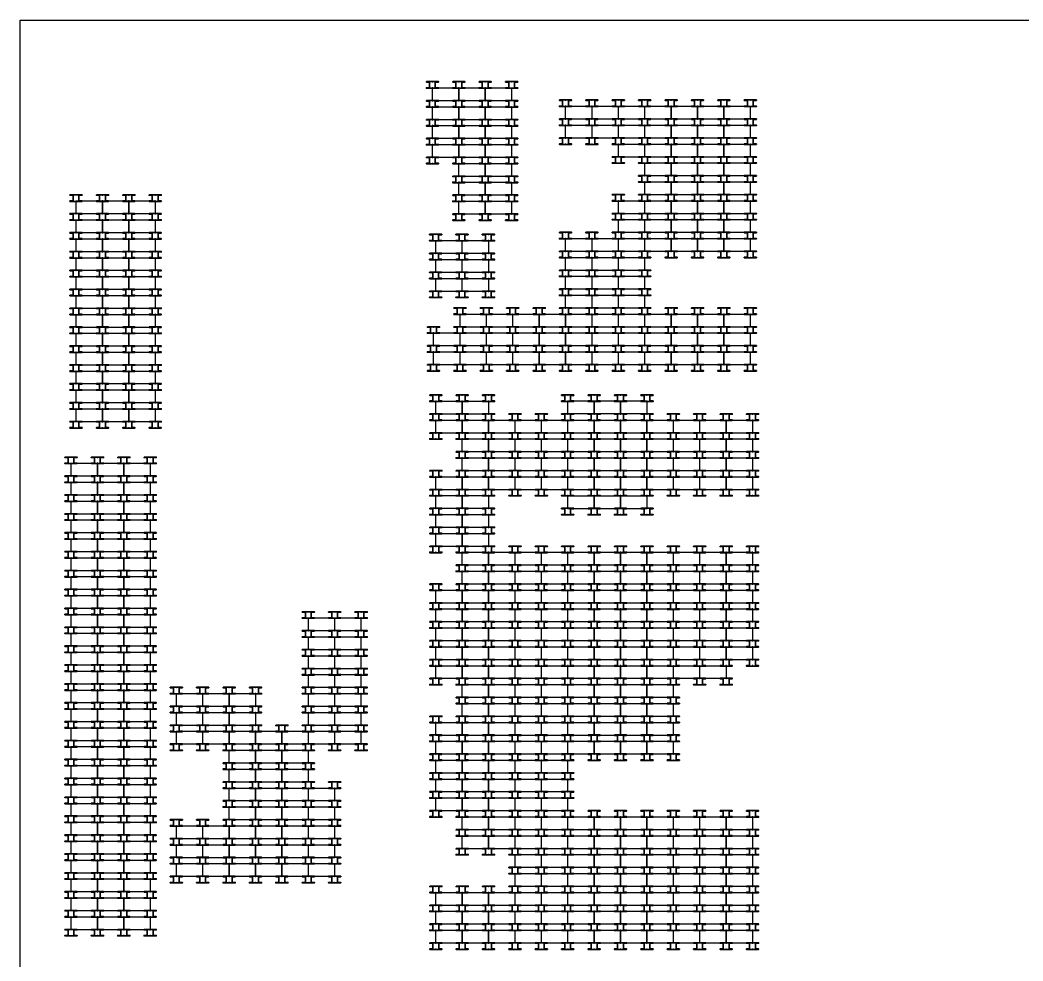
# Model space of a CAD drawing. Header units: inches. Extents: x 3750 to 10146, y -443 to 5941.
# Drawn here: x 3896 to 6862, y 3158 to 5941 of the extents above; entities that cross this region are included whole.
import ezdxf

# ---------------------------------------------------------------- set-up
doc = ezdxf.new("R2010")
doc.units = ezdxf.units.IN
doc.header["$LTSCALE"] = 50
doc.header["$MEASUREMENT"] = 0
for name, color, linetype, lineweight in [('E-PANELS', 140, 'Continuous', 30), ('E2-ECOFEET', 254, 'Continuous', 35), ('E3-ECOFEET', 254, 'Continuous', 35)]:
    doc.layers.add(name, color=color, linetype=linetype, lineweight=lineweight)
doc.layers.add('IFI PERIMETER', color=221, linetype='FENCE', plot=False)
doc.layers.get('E2-ECOFEET').off()
doc.styles.get("Standard").update_dxf_attribs({"font": 'arial.ttf'})
doc.linetypes.add('FENCE', pattern='A,0.5,-0.1,["X",Standard,S=0.1,R=0,X=-0.035,Y=-0.05],-0.1', length=0.7)

# ---------------------------------------------------------------- blocks, each defined once
blk = doc.blocks.new('YINGLI 305W 10DEG')
at = {"layer": 'E-PANELS'}
blk.add_lwpolyline([(0, 0), (77.56, 0), (77.56, -38.4), (0, -38.4)], close=True, dxfattribs=at)
blk = doc.blocks.new('EF3')
at = {"layer": 'E3-ECOFEET', "color": 5}
for points in [[(0, 0), (0, -1.5), (9.4, -1.5), (9.4, -18.1), (0, -18.1), (0, -19.6), (36, -19.6), (36, -18.1), (26.6, -18.1), (26.6, -1.5), (36, -1.5), (36, 0), (0, 0)], [(8.8, -8.1), (8.9, -8.1)]]:
    blk.add_lwpolyline(points, dxfattribs=at)
at = {"layer": 'E3-ECOFEET'}
for points in [[(17.2, -1), (17.8, -1), (17.8, -0.5)], [(17.2, -18.5), (17.8, -18.5), (17.8, -19)], [(18.2, -0.5), (18.2, -1), (18.8, -1)], [(18.2, -19), (18.2, -18.5), (18.8, -18.5)]]:
    blk.add_lwpolyline(points, dxfattribs=at)

msp = doc.modelspace()

# ---------------------------------------------------------------- linework, layer by layer
at = {"layer": 'IFI PERIMETER'}
msp.add_lwpolyline([(10146.5, -226.8), (3896.1, -226.8), (3896.1, 5941.5), (10146.5, 5941.5)], close=True, dxfattribs=at)

# ---------------------------------------------------------------- block references
at = {"layer": 'E-PANELS'}
for p in [(5116, 5740.9), (5194, 5740.9), (5272.1, 5740.9), (5116, 5685), (5194, 5685), (5272.1, 5685), (5509.6, 5686.5, -1022.9), (5587.7, 5686.5, -1022.9), (5665.7, 5686.5, -1022.9), (5743.8, 5686.5, -1022.9), (5821.8, 5686.5, -1022.9), (5899.9, 5686.5, -1022.9), (5978, 5686.5, -1022.9), (5116, 5629.1), (5194, 5629.1), (5272.1, 5629.1), (5509.6, 5630.6, -1022.9), (5587.7, 5630.6, -1022.9), (5665.7, 5630.6, -1022.9), (5743.8, 5630.6, -1022.9), (5821.8, 5630.6, -1022.9), (5899.9, 5630.6, -1022.9), (5978, 5630.6, -1022.9), (5116, 5573.2), (5194, 5573.2), (5272.1, 5573.2), (5665.7, 5574.7, -1022.9), (5743.8, 5574.7, -1022.9), (5821.8, 5574.7, -1022.9), (5899.9, 5574.7, -1022.9), (5978, 5574.7, -1022.9), (5194, 5517.3), (5272.1, 5517.3), (5743.8, 5518.8, -1022.9), (5821.8, 5518.8, -1022.9), (5899.9, 5518.8, -1022.9), (5978, 5518.8, -1022.9), (5194, 5461.4), (5272.1, 5461.4), (5743.8, 5462.9, -1022.9), (5821.8, 5462.9, -1022.9), (5899.9, 5462.9, -1022.9), (5978, 5462.9, -1022.9), (4062, 5406.2), (4140, 5406.2), (4218.1, 5406.2), (5194, 5405.5), (5272.1, 5405.5), (5665.7, 5407, -1022.9), (5743.8, 5407, -1022.9), (5821.8, 5407, -1022.9), (5899.9, 5407, -1022.9), (5978, 5407, -1022.9), (4062, 5350.3), (4140, 5350.3), (4218.1, 5350.3), (5665.7, 5351.1, -1022.9), (5743.8, 5351.1, -1022.9), (5821.8, 5351.1, -1022.9), (5899.9, 5351.1, -1022.9), (5978, 5351.1, -1022.9), (4062, 5294.4), (4140, 5294.4), (4218.1, 5294.4), (5125.4, 5289.1, -1022.9), (5203.5, 5289.1, -1022.9), (5509.6, 5295.2, -1022.9), (5587.7, 5295.2, -1022.9), (5665.7, 5295.2, -1022.9), (5743.8, 5295.2, -1022.9), (5821.8, 5295.2, -1022.9), (5899.9, 5295.2, -1022.9), (5978, 5295.2, -1022.9), (4062, 5238.5), (4140, 5238.5), (4218.1, 5238.5), (5125.4, 5233.2, -1022.9), (5203.5, 5233.2, -1022.9), (5509.6, 5239.3, -1022.9), (5587.7, 5239.3, -1022.9), (5665.7, 5239.3, -1022.9), (4062, 5182.6), (4140, 5182.6), (4218.1, 5182.6), (5125.4, 5177.3, -1022.9), (5203.5, 5177.3, -1022.9), (5509.6, 5183.4, -1022.9), (5587.7, 5183.4, -1022.9), (5665.7, 5183.4, -1022.9), (4062, 5126.7), (4140, 5126.7), (4218.1, 5126.7), (5509.6, 5127.5, -1022.9), (5587.7, 5127.5, -1022.9), (5665.7, 5127.5, -1022.9), (4062, 5070.8), (4140, 5070.8), (4218.1, 5070.8), (5197.4, 5071.6, -1022.9), (5275.4, 5071.6, -1022.9), (5353.5, 5071.6, -1022.9), (5431.5, 5071.6, -1022.9), (5509.6, 5071.6, -1022.9), (5587.7, 5071.6, -1022.9), (5665.7, 5071.6, -1022.9), (5743.8, 5071.6, -1022.9), (5821.8, 5071.6, -1022.9), (5899.9, 5071.6, -1022.9), (5978, 5071.6, -1022.9), (4062, 5014.9), (4140, 5014.9), (4218.1, 5014.9), (5119.3, 5015.8, -1022.9), (5197.4, 5015.8, -1022.9), (5275.4, 5015.8, -1022.9), (5353.5, 5015.8, -1022.9), (5431.5, 5015.8, -1022.9), (5509.6, 5015.8, -1022.9), (5587.7, 5015.8, -1022.9), (5665.7, 5015.8, -1022.9), (5743.8, 5015.8, -1022.9), (5821.8, 5015.8, -1022.9), (5899.9, 5015.8, -1022.9), (5978, 5015.8, -1022.9), (4062, 4959.1), (4140, 4959.1), (4218.1, 4959.1), (5119.3, 4959.9, -1022.9), (5197.4, 4959.9, -1022.9), (5275.4, 4959.9, -1022.9), (5353.5, 4959.9, -1022.9), (5431.5, 4959.9, -1022.9), (5509.6, 4959.9, -1022.9), (5587.7, 4959.9, -1022.9), (5665.7, 4959.9, -1022.9), (5743.8, 4959.9, -1022.9), (5821.8, 4959.9, -1022.9), (5899.9, 4959.9, -1022.9), (5978, 4959.9, -1022.9), (4062, 4903.2), (4140, 4903.2), (4218.1, 4903.2), (4062, 4847.3), (4140, 4847.3), (4218.1, 4847.3), (5125.9, 4814.1, -1022.9), (5203.9, 4814.1, -1022.9), (5516.2, 4814.5, -1022.9), (5594.2, 4814.5, -1022.9), (5672.3, 4814.5, -1022.9), (4062, 4791.4), (4140, 4791.4), (4218.1, 4791.4), (5125.9, 4758.2, -1022.9), (5203.9, 4758.2, -1022.9), (5282, 4758.2, -1022.9), (5360, 4758.2, -1022.9), (5438.1, 4758.2, -1022.9), (5516.2, 4758.2, -1022.9), (5594.2, 4758.2, -1022.9), (5672.3, 4758.2, -1022.9), (5750.3, 4758.2, -1022.9), (5828.4, 4758.2, -1022.9), (5906.5, 4758.2, -1022.9), (5984.5, 4758.2, -1022.9), (5203.9, 4702.3, -1022.9), (5282, 4702.3, -1022.9), (5360, 4702.3, -1022.9), (5438.1, 4702.3, -1022.9), (5516.2, 4702.3, -1022.9), (5594.2, 4702.3, -1022.9), (5672.3, 4702.3, -1022.9), (5750.3, 4702.3, -1022.9), (5828.4, 4702.3, -1022.9), (5906.5, 4702.3, -1022.9), (5984.5, 4702.3, -1022.9), (4047.1, 4630.3), (4125.1, 4630.3), (4203.2, 4630.3), (5203.9, 4646.4, -1022.9), (5282, 4646.4, -1022.9), (5360, 4646.4, -1022.9), (5438.1, 4646.4, -1022.9), (5516.2, 4646.4, -1022.9), (5594.2, 4646.4, -1022.9), (5672.3, 4646.4, -1022.9), (5750.3, 4646.4, -1022.9), (5828.4, 4646.4, -1022.9), (5906.5, 4646.4, -1022.9), (5984.5, 4646.4, -1022.9), (4047.1, 4574.4), (4125.1, 4574.4), (4203.2, 4574.4), (5125.9, 4590.5, -1022.9), (5203.9, 4590.5, -1022.9), (5282, 4590.5, -1022.9), (5360, 4590.5, -1022.9), (5438.1, 4590.5, -1022.9), (5516.2, 4590.5, -1022.9), (5594.2, 4590.5, -1022.9), (5672.3, 4590.5, -1022.9), (5750.3, 4590.5, -1022.9), (5828.4, 4590.5, -1022.9), (5906.5, 4590.5, -1022.9), (5984.5, 4590.5, -1022.9), (4047.1, 4518.5), (4125.1, 4518.5), (4203.2, 4518.5), (5125.9, 4534.6, -1022.9), (5203.9, 4534.6, -1022.9), (5516.2, 4534.1, -1022.9), (5594.2, 4534.1, -1022.9), (5672.3, 4534.1, -1022.9), (4047.1, 4462.6), (4125.1, 4462.6), (4203.2, 4462.6), (5125.9, 4478.7, -1022.9), (5203.9, 4478.7, -1022.9), (5125.9, 4422.8, -1022.9), (5203.9, 4422.8, -1022.9), (4047.1, 4406.7), (4125.1, 4406.7), (4203.2, 4406.7), (5203.9, 4366.9, -1022.9), (5282, 4366.9, -1022.9), (5360, 4366.9, -1022.9), (5438.1, 4366.9, -1022.9), (5516.2, 4366.9, -1022.9), (5594.2, 4366.9, -1022.9), (5672.3, 4366.9, -1022.9), (5750.3, 4366.9, -1022.9), (5828.4, 4366.9, -1022.9), (5906.5, 4366.9, -1022.9), (5984.5, 4366.9, -1022.9), (4047.1, 4350.8), (4125.1, 4350.8), (4203.2, 4350.8), (5203.9, 4311, -1022.9), (5282, 4311, -1022.9), (5360, 4311, -1022.9), (5438.1, 4311, -1022.9), (5516.2, 4311, -1022.9), (5594.2, 4311, -1022.9), (5672.3, 4311, -1022.9), (5750.3, 4311, -1022.9), (5828.4, 4311, -1022.9), (5906.5, 4311, -1022.9), (5984.5, 4311, -1022.9), (4047.1, 4294.9), (4125.1, 4294.9), (4203.2, 4294.9), (5125.9, 4255.1, -1022.9), (5203.9, 4255.1, -1022.9), (5282, 4255.1, -1022.9), (5360, 4255.1, -1022.9), (5438.1, 4255.1, -1022.9), (5516.2, 4255.1, -1022.9), (5594.2, 4255.1, -1022.9), (5672.3, 4255.1, -1022.9), (5750.3, 4255.1, -1022.9), (5828.4, 4255.1, -1022.9), (5906.5, 4255.1, -1022.9), (5984.5, 4255.1, -1022.9), (4047.1, 4239), (4125.1, 4239), (4203.2, 4239), (4047.1, 4183.1), (4125.1, 4183.1), (4203.2, 4183.1), (5125.9, 4199.2, -1022.9), (5203.9, 4199.2, -1022.9), (5282, 4199.2, -1022.9), (5360, 4199.2, -1022.9), (5438.1, 4199.2, -1022.9), (5516.2, 4199.2, -1022.9), (5594.2, 4199.2, -1022.9), (5672.3, 4199.2, -1022.9), (5750.3, 4199.2, -1022.9), (5828.4, 4199.2, -1022.9), (5906.5, 4199.2, -1022.9), (5984.5, 4199.2, -1022.9), (4748.8, 4172.6, -1022.9), (4826.9, 4172.6, -1022.9), (4047.1, 4127.2), (4125.1, 4127.2), (4203.2, 4127.2), (5125.9, 4143.3, -1022.9), (5203.9, 4143.3, -1022.9), (5282, 4143.3, -1022.9), (5360, 4143.3, -1022.9), (5438.1, 4143.3, -1022.9), (5516.2, 4143.3, -1022.9), (5594.2, 4143.3, -1022.9), (5672.3, 4143.3, -1022.9), (5750.3, 4143.3, -1022.9), (5828.4, 4143.3, -1022.9), (5906.5, 4143.3, -1022.9), (5984.5, 4143.3, -1022.9), (4748.8, 4116.7, -1022.9), (4826.9, 4116.7, -1022.9), (4047.1, 4071.3), (4125.1, 4071.3), (4203.2, 4071.3), (5125.9, 4087.4, -1022.9), (5203.9, 4087.4, -1022.9), (5282, 4087.4, -1022.9), (5360, 4087.4, -1022.9), (5438.1, 4087.4, -1022.9), (5516.2, 4087.4, -1022.9), (5594.2, 4087.4, -1022.9), (5672.3, 4087.4, -1022.9), (5750.3, 4087.4, -1022.9), (5828.4, 4087.4, -1022.9), (5906.5, 4087.4, -1022.9), (5984.5, 4087.4, -1022.9), (4748.8, 4060.8, -1022.9), (4826.9, 4060.8, -1022.9), (4047.1, 4015.4), (4125.1, 4015.4), (4203.2, 4015.4), (4748.8, 4004.9, -1022.9), (4826.9, 4004.9, -1022.9), (5125.9, 4031.5, -1022.9), (5203.9, 4031.5, -1022.9), (5282, 4031.5, -1022.9), (5360, 4031.5, -1022.9), (5438.1, 4031.5, -1022.9), (5516.2, 4031.5, -1022.9), (5594.2, 4031.5, -1022.9), (5672.3, 4031.5, -1022.9), (5750.3, 4031.5, -1022.9), (5828.4, 4031.5, -1022.9), (5906.5, 4031.5, -1022.9), (5203.9, 3975.6, -1022.9), (5282, 3975.6, -1022.9), (5360, 3975.6, -1022.9), (5438.1, 3975.6, -1022.9), (5516.2, 3975.6, -1022.9), (5594.2, 3975.6, -1022.9), (5672.3, 3975.6, -1022.9), (5750.3, 3975.6, -1022.9), (4047.1, 3959.5), (4125.1, 3959.5), (4203.2, 3959.5), (4358.5, 3949.1, -1022.9), (4436.6, 3949.1, -1022.9), (4514.7, 3949.1, -1022.9), (4748.8, 3949.1, -1022.9), (4826.9, 3949.1, -1022.9), (5203.9, 3919.7, -1022.9), (5282, 3919.7, -1022.9), (5360, 3919.7, -1022.9), (5438.1, 3919.7, -1022.9), (5516.2, 3919.7, -1022.9), (5594.2, 3919.7, -1022.9), (5672.3, 3919.7, -1022.9), (5750.3, 3919.7, -1022.9), (4047.1, 3903.6), (4125.1, 3903.6), (4203.2, 3903.6), (4358.5, 3893.2, -1022.9), (4436.6, 3893.2, -1022.9), (4514.7, 3893.2, -1022.9), (4748.8, 3893.2, -1022.9), (4826.9, 3893.2, -1022.9), (5125.9, 3863.8, -1022.9), (5203.9, 3863.8, -1022.9), (5282, 3863.8, -1022.9), (5360, 3863.8, -1022.9), (5438.1, 3863.8, -1022.9), (5516.2, 3863.8, -1022.9), (5594.2, 3863.8, -1022.9), (5672.3, 3863.8, -1022.9), (5750.3, 3863.8, -1022.9), (4047.1, 3847.8), (4125.1, 3847.8), (4203.2, 3847.8), (4358.5, 3837.3, -1022.9), (4436.6, 3837.3, -1022.9), (4514.7, 3837.3, -1022.9), (4592.7, 3837.3, -1022.9), (4670.8, 3837.3, -1022.9), (4748.8, 3837.3, -1022.9), (4826.9, 3837.3, -1022.9), (5125.9, 3808, -1022.9), (5203.9, 3808, -1022.9), (5282, 3808, -1022.9), (5360, 3808, -1022.9), (5438.1, 3808, -1022.9), (5516.2, 3808, -1022.9), (5594.2, 3808, -1022.9), (5672.3, 3808, -1022.9), (5750.3, 3808, -1022.9), (4047.1, 3791.9), (4125.1, 3791.9), (4203.2, 3791.9), (4514.7, 3781.4, -1022.9), (4592.7, 3781.4, -1022.9), (4670.8, 3781.4, -1022.9), (5125.9, 3752.1, -1022.9), (5203.9, 3752.1, -1022.9), (5282, 3752.1, -1022.9), (5360, 3752.1, -1022.9), (5438.1, 3752.1, -1022.9), (4047.1, 3736), (4125.1, 3736), (4203.2, 3736), (4514.7, 3725.5, -1022.9), (4592.7, 3725.5, -1022.9), (4670.8, 3725.5, -1022.9), (4047.1, 3680.1), (4125.1, 3680.1), (4203.2, 3680.1), (5125.9, 3696.2, -1022.9), (5203.9, 3696.2, -1022.9), (5282, 3696.2, -1022.9), (5360, 3696.2, -1022.9), (5438.1, 3696.2, -1022.9), (4514.7, 3669.6, -1022.9), (4592.7, 3669.6, -1022.9), (4670.8, 3669.6, -1022.9), (4748.8, 3669.6, -1022.9), (4047.1, 3624.2), (4125.1, 3624.2), (4203.2, 3624.2), (5125.9, 3640.3, -1022.9), (5203.9, 3640.3, -1022.9), (5282, 3640.3, -1022.9), (5360, 3640.3, -1022.9), (5438.1, 3640.3, -1022.9), (4514.7, 3613.7, -1022.9), (4592.7, 3613.7, -1022.9), (4670.8, 3613.7, -1022.9), (4748.8, 3613.7, -1022.9), (4047.1, 3568.3), (4125.1, 3568.3), (4203.2, 3568.3), (5203.9, 3584.4, -1022.9), (5282, 3584.4, -1022.9), (5360, 3584.4, -1022.9), (5438.1, 3584.4, -1022.9), (5516.2, 3584.4, -1022.9), (5594.2, 3584.4, -1022.9), (5672.3, 3584.4, -1022.9), (5750.3, 3584.4, -1022.9), (5828.4, 3584.4, -1022.9), (5906.5, 3584.4, -1022.9), (5984.5, 3584.4, -1022.9), (4358.5, 3557.8, -1022.9), (4436.6, 3557.8, -1022.9), (4514.7, 3557.8, -1022.9), (4592.7, 3557.8, -1022.9), (4670.8, 3557.8, -1022.9), (4748.8, 3557.8, -1022.9), (4047.1, 3512.4), (4125.1, 3512.4), (4203.2, 3512.4), (4358.5, 3501.9, -1022.9), (4436.6, 3501.9, -1022.9), (4514.7, 3501.9, -1022.9), (4592.7, 3501.9, -1022.9), (4670.8, 3501.9, -1022.9), (4748.8, 3501.9, -1022.9), (5203.9, 3528.5, -1022.9), (5282, 3528.5, -1022.9), (5360, 3528.5, -1022.9), (5438.1, 3528.5, -1022.9), (5516.2, 3528.5, -1022.9), (5594.2, 3528.5, -1022.9), (5672.3, 3528.5, -1022.9), (5750.3, 3528.5, -1022.9), (5828.4, 3528.5, -1022.9), (5906.5, 3528.5, -1022.9), (5984.5, 3528.5, -1022.9), (5360, 3472.6, -1022.9), (5438.1, 3472.6, -1022.9), (5516.2, 3472.6, -1022.9), (5594.2, 3472.6, -1022.9), (5672.3, 3472.6, -1022.9), (5750.3, 3472.6, -1022.9), (5828.4, 3472.6, -1022.9), (5906.5, 3472.6, -1022.9), (5984.5, 3472.6, -1022.9), (4047.1, 3456.5), (4125.1, 3456.5), (4203.2, 3456.5), (4358.5, 3446, -1022.9), (4436.6, 3446, -1022.9), (4514.7, 3446, -1022.9), (4592.7, 3446, -1022.9), (4670.8, 3446, -1022.9), (4748.8, 3446, -1022.9), (5360, 3416.7, -1022.9), (5438.1, 3416.7, -1022.9), (5516.2, 3416.7, -1022.9), (5594.2, 3416.7, -1022.9), (5672.3, 3416.7, -1022.9), (5750.3, 3416.7, -1022.9), (5828.4, 3416.7, -1022.9), (5906.5, 3416.7, -1022.9), (5984.5, 3416.7, -1022.9), (4047.1, 3400.6), (4125.1, 3400.6), (4203.2, 3400.6), (5125.9, 3360.8, -1022.9), (5203.9, 3360.8, -1022.9), (5282, 3360.8, -1022.9), (5360, 3360.8, -1022.9), (5438.1, 3360.8, -1022.9), (5516.2, 3360.8, -1022.9), (5594.2, 3360.8, -1022.9), (5672.3, 3360.8, -1022.9), (5750.3, 3360.8, -1022.9), (5828.4, 3360.8, -1022.9), (5906.5, 3360.8, -1022.9), (5984.5, 3360.8, -1022.9), (4047.1, 3344.7), (4125.1, 3344.7), (4203.2, 3344.7), (5125.9, 3304.9, -1022.9), (5203.9, 3304.9, -1022.9), (5282, 3304.9, -1022.9), (5360, 3304.9, -1022.9), (5438.1, 3304.9, -1022.9), (5516.2, 3304.9, -1022.9), (5594.2, 3304.9, -1022.9), (5672.3, 3304.9, -1022.9), (5750.3, 3304.9, -1022.9), (5828.4, 3304.9, -1022.9), (5906.5, 3304.9, -1022.9), (5984.5, 3304.9, -1022.9), (4047.1, 3288.8), (4125.1, 3288.8), (4203.2, 3288.8), (5125.9, 3249, -1022.9), (5203.9, 3249, -1022.9), (5282, 3249, -1022.9), (5360, 3249, -1022.9), (5438.1, 3249, -1022.9), (5516.2, 3249, -1022.9), (5594.2, 3249, -1022.9), (5672.3, 3249, -1022.9), (5750.3, 3249, -1022.9), (5828.4, 3249, -1022.9), (5906.5, 3249, -1022.9), (5984.5, 3249, -1022.9)]:
    msp.add_blockref('YINGLI 305W 10DEG', p, dxfattribs=at)
at = {"layer": 'E2-ECOFEET'}
for p in [(5097.7, 5759.4), (5175.8, 5759.4), (5253.8, 5759.4), (5331.9, 5759.4), (5097.7, 5703.5), (5175.8, 5703.5), (5253.8, 5703.5), (5331.9, 5703.5), (5491.3, 5705, -1022.9), (5569.4, 5705, -1022.9), (5647.5, 5705, -1022.9), (5725.5, 5705, -1022.9), (5803.6, 5705, -1022.9), (5881.6, 5705, -1022.9), (5959.7, 5705, -1022.9), (6037.8, 5705, -1022.9), (5097.7, 5647.6), (5175.8, 5647.6), (5253.8, 5647.6), (5331.9, 5647.6), (5491.3, 5649.1, -1022.9), (5569.4, 5649.1, -1022.9), (5647.5, 5649.1, -1022.9), (5725.5, 5649.1, -1022.9), (5803.6, 5649.1, -1022.9), (5881.6, 5649.1, -1022.9), (5959.7, 5649.1, -1022.9), (6037.8, 5649.1, -1022.9), (5097.7, 5591.8), (5175.8, 5591.8), (5253.8, 5591.8), (5331.9, 5591.8), (5491.3, 5593.2, -1022.9), (5569.4, 5593.2, -1022.9), (5647.5, 5593.2, -1022.9), (5725.5, 5593.2, -1022.9), (5803.6, 5593.2, -1022.9), (5881.6, 5593.2, -1022.9), (5959.7, 5593.2, -1022.9), (6037.8, 5593.2, -1022.9), (5097.7, 5535.9), (5175.8, 5535.9), (5253.8, 5535.9), (5331.9, 5535.9), (5647.5, 5537.3, -1022.9), (5725.5, 5537.3, -1022.9), (5803.6, 5537.3, -1022.9), (5881.6, 5537.3, -1022.9), (5959.7, 5537.3, -1022.9), (6037.8, 5537.3, -1022.9), (5175.8, 5480), (5253.8, 5480), (5331.9, 5480), (5725.5, 5481.4, -1022.9), (5803.6, 5481.4, -1022.9), (5881.6, 5481.4, -1022.9), (5959.7, 5481.4, -1022.9), (6037.8, 5481.4, -1022.9), (4043.7, 5424.7), (4121.8, 5424.7), (4199.8, 5424.7), (4277.9, 5424.7), (5175.8, 5424.1), (5253.8, 5424.1), (5331.9, 5424.1), (5647.5, 5425.5, -1022.9), (5725.5, 5425.5, -1022.9), (5803.6, 5425.5, -1022.9), (5881.6, 5425.5, -1022.9), (5959.7, 5425.5, -1022.9), (6037.8, 5425.5, -1022.9), (4043.7, 5368.8), (4121.8, 5368.8), (4199.8, 5368.8), (4277.9, 5368.8), (5647.5, 5369.6, -1022.9), (5725.5, 5369.6, -1022.9), (5803.6, 5369.6, -1022.9), (5881.6, 5369.6, -1022.9), (5959.7, 5369.6, -1022.9), (6037.8, 5369.6, -1022.9), (5175.8, 5368.2), (5253.8, 5368.2), (5331.9, 5368.2), (4043.7, 5312.9), (4121.8, 5312.9), (4199.8, 5312.9), (4277.9, 5312.9), (5491.3, 5313.8, -1022.9), (5569.4, 5313.8, -1022.9), (5647.5, 5313.8, -1022.9), (5725.5, 5313.8, -1022.9), (5803.6, 5313.8, -1022.9), (5881.6, 5313.8, -1022.9), (5959.7, 5313.8, -1022.9), (6037.8, 5313.8, -1022.9), (5107.2, 5307.6, -1022.9), (5185.2, 5307.6, -1022.9), (5263.3, 5307.6, -1022.9), (4043.7, 5257), (4121.8, 5257), (4199.8, 5257), (4277.9, 5257), (5107.2, 5251.7, -1022.9), (5185.2, 5251.7, -1022.9), (5263.3, 5251.7, -1022.9), (5491.3, 5257.9, -1022.9), (5569.4, 5257.9, -1022.9), (5647.5, 5257.9, -1022.9), (5725.5, 5257.9, -1022.9), (5803.6, 5257.9, -1022.9), (5881.6, 5257.9, -1022.9), (5959.7, 5257.9, -1022.9), (6037.8, 5257.9, -1022.9), (4043.7, 5201.2), (4121.8, 5201.2), (4199.8, 5201.2), (4277.9, 5201.2), (5107.2, 5195.8, -1022.9), (5185.2, 5195.8, -1022.9), (5263.3, 5195.8, -1022.9), (5491.3, 5202, -1022.9), (5569.4, 5202, -1022.9), (5647.5, 5202, -1022.9), (5725.5, 5202, -1022.9), (4043.7, 5145.3), (4121.8, 5145.3), (4199.8, 5145.3), (4277.9, 5145.3), (5107.2, 5139.9, -1022.9), (5185.2, 5139.9, -1022.9), (5263.3, 5139.9, -1022.9), (5491.3, 5146.1, -1022.9), (5569.4, 5146.1, -1022.9), (5647.5, 5146.1, -1022.9), (5725.5, 5146.1, -1022.9), (4043.7, 5089.4), (4121.8, 5089.4), (4199.8, 5089.4), (4277.9, 5089.4), (5179.1, 5090.2, -1022.9), (5257.2, 5090.2, -1022.9), (5335.2, 5090.2, -1022.9), (5413.3, 5090.2, -1022.9), (5491.3, 5090.2, -1022.9), (5569.4, 5090.2, -1022.9), (5647.5, 5090.2, -1022.9), (5725.5, 5090.2, -1022.9), (5803.6, 5090.2, -1022.9), (5881.6, 5090.2, -1022.9), (5959.7, 5090.2, -1022.9), (6037.8, 5090.2, -1022.9), (4043.7, 5033.5), (4121.8, 5033.5), (4199.8, 5033.5), (4277.9, 5033.5), (5101, 5034.3, -1022.9), (5179.1, 5034.3, -1022.9), (5257.2, 5034.3, -1022.9), (5335.2, 5034.3, -1022.9), (5413.3, 5034.3, -1022.9), (5491.3, 5034.3, -1022.9), (5569.4, 5034.3, -1022.9), (5647.5, 5034.3, -1022.9), (5725.5, 5034.3, -1022.9), (5803.6, 5034.3, -1022.9), (5881.6, 5034.3, -1022.9), (5959.7, 5034.3, -1022.9), (6037.8, 5034.3, -1022.9), (4043.7, 4977.6), (4121.8, 4977.6), (4199.8, 4977.6), (4277.9, 4977.6), (5101, 4978.4, -1022.9), (5179.1, 4978.4, -1022.9), (5257.2, 4978.4, -1022.9), (5335.2, 4978.4, -1022.9), (5413.3, 4978.4, -1022.9), (5491.3, 4978.4, -1022.9), (5569.4, 4978.4, -1022.9), (5647.5, 4978.4, -1022.9), (5725.5, 4978.4, -1022.9), (5803.6, 4978.4, -1022.9), (5881.6, 4978.4, -1022.9), (5959.7, 4978.4, -1022.9), (6037.8, 4978.4, -1022.9), (4043.7, 4921.7), (4121.8, 4921.7), (4199.8, 4921.7), (4277.9, 4921.7), (5101, 4922.5, -1022.9), (5179.1, 4922.5, -1022.9), (5257.2, 4922.5, -1022.9), (5335.2, 4922.5, -1022.9), (5413.3, 4922.5, -1022.9), (5491.3, 4922.5, -1022.9), (5569.4, 4922.5, -1022.9), (5647.5, 4922.5, -1022.9), (5725.5, 4922.5, -1022.9), (5803.6, 4922.5, -1022.9), (5881.6, 4922.5, -1022.9), (5959.7, 4922.5, -1022.9), (6037.8, 4922.5, -1022.9), (4043.7, 4865.8), (4121.8, 4865.8), (4199.8, 4865.8), (4277.9, 4865.8), (4043.7, 4809.9), (4121.8, 4809.9), (4199.8, 4809.9), (4277.9, 4809.9), (5107.6, 4832.6, -1022.9), (5185.7, 4832.6, -1022.9), (5263.7, 4832.6, -1022.9), (5497.9, 4832.6, -1022.9), (5576, 4832.6, -1022.9), (5654, 4832.6, -1022.9), (5732.1, 4832.6, -1022.9), (5107.6, 4776.7, -1022.9), (5185.7, 4776.7, -1022.9), (5263.7, 4776.7, -1022.9), (5341.8, 4776.7, -1022.9), (5419.8, 4776.7, -1022.9), (5497.9, 4776.7, -1022.9), (5576, 4776.7, -1022.9), (5654, 4776.7, -1022.9), (5732.1, 4776.7, -1022.9), (5810.1, 4776.7, -1022.9), (5888.2, 4776.7, -1022.9), (5966.3, 4776.7, -1022.9), (6044.3, 4776.7, -1022.9), (4043.7, 4754), (4121.8, 4754), (4199.8, 4754), (4277.9, 4754), (5107.6, 4720.8, -1022.9), (5185.7, 4720.8, -1022.9), (5263.7, 4720.8, -1022.9), (5341.8, 4720.8, -1022.9), (5419.8, 4720.8, -1022.9), (5497.9, 4720.8, -1022.9), (5576, 4720.8, -1022.9), (5654, 4720.8, -1022.9), (5732.1, 4720.8, -1022.9), (5810.1, 4720.8, -1022.9), (5888.2, 4720.8, -1022.9), (5966.3, 4720.8, -1022.9), (6044.3, 4720.8, -1022.9), (5185.7, 4664.9, -1022.9), (5263.7, 4664.9, -1022.9), (5341.8, 4664.9, -1022.9), (5419.8, 4664.9, -1022.9), (5497.9, 4664.9, -1022.9), (5576, 4664.9, -1022.9), (5654, 4664.9, -1022.9), (5732.1, 4664.9, -1022.9), (5810.1, 4664.9, -1022.9), (5888.2, 4664.9, -1022.9), (5966.3, 4664.9, -1022.9), (6044.3, 4664.9, -1022.9), (4028.8, 4648.8), (4106.9, 4648.8), (4184.9, 4648.8), (4263, 4648.8), (5107.6, 4609, -1022.9), (5185.7, 4609, -1022.9), (5263.7, 4609, -1022.9), (5341.8, 4609, -1022.9), (5419.8, 4609, -1022.9), (5497.9, 4609, -1022.9), (5576, 4609, -1022.9), (5654, 4609, -1022.9), (5732.1, 4609, -1022.9), (5810.1, 4609, -1022.9), (5888.2, 4609, -1022.9), (5966.3, 4609, -1022.9), (6044.3, 4609, -1022.9), (4028.8, 4592.9), (4106.9, 4592.9), (4184.9, 4592.9), (4263, 4592.9), (5107.6, 4553.1, -1022.9), (5185.7, 4553.1, -1022.9), (5263.7, 4553.1, -1022.9), (5341.8, 4553.1, -1022.9), (5419.8, 4553.1, -1022.9), (5497.9, 4553.1, -1022.9), (5576, 4553.1, -1022.9), (5654, 4553.1, -1022.9), (5732.1, 4553.1, -1022.9), (5810.1, 4553.1, -1022.9), (5888.2, 4553.1, -1022.9), (5966.3, 4553.1, -1022.9), (6044.3, 4553.1, -1022.9), (4028.8, 4537), (4106.9, 4537), (4184.9, 4537), (4263, 4537), (4028.8, 4481.1), (4106.9, 4481.1), (4184.9, 4481.1), (4263, 4481.1), (5107.6, 4497.2, -1022.9), (5185.7, 4497.2, -1022.9), (5263.7, 4497.2, -1022.9), (5497.9, 4497.2, -1022.9), (5576, 4497.2, -1022.9), (5654, 4497.2, -1022.9), (5732.1, 4497.2, -1022.9), (4028.8, 4425.2), (4106.9, 4425.2), (4184.9, 4425.2), (4263, 4425.2), (5107.6, 4441.3, -1022.9), (5185.7, 4441.3, -1022.9), (5263.7, 4441.3, -1022.9), (4028.8, 4369.3), (4106.9, 4369.3), (4184.9, 4369.3), (4263, 4369.3), (5107.6, 4385.4, -1022.9), (5185.7, 4385.4, -1022.9), (5263.7, 4385.4, -1022.9), (5341.8, 4385.4, -1022.9), (5419.8, 4385.4, -1022.9), (5497.9, 4385.4, -1022.9), (5576, 4385.4, -1022.9), (5654, 4385.4, -1022.9), (5732.1, 4385.4, -1022.9), (5810.1, 4385.4, -1022.9), (5888.2, 4385.4, -1022.9), (5966.3, 4385.4, -1022.9), (6044.3, 4385.4, -1022.9), (4028.8, 4313.4), (4106.9, 4313.4), (4184.9, 4313.4), (4263, 4313.4), (5185.7, 4329.5, -1022.9), (5263.7, 4329.5, -1022.9), (5341.8, 4329.5, -1022.9), (5419.8, 4329.5, -1022.9), (5497.9, 4329.5, -1022.9), (5576, 4329.5, -1022.9), (5654, 4329.5, -1022.9), (5732.1, 4329.5, -1022.9), (5810.1, 4329.5, -1022.9), (5888.2, 4329.5, -1022.9), (5966.3, 4329.5, -1022.9), (6044.3, 4329.5, -1022.9), (5107.6, 4273.6, -1022.9), (5185.7, 4273.6, -1022.9), (5263.7, 4273.6, -1022.9), (5341.8, 4273.6, -1022.9), (5419.8, 4273.6, -1022.9), (5497.9, 4273.6, -1022.9), (5576, 4273.6, -1022.9), (5654, 4273.6, -1022.9), (5732.1, 4273.6, -1022.9), (5810.1, 4273.6, -1022.9), (5888.2, 4273.6, -1022.9), (5966.3, 4273.6, -1022.9), (6044.3, 4273.6, -1022.9), (4028.8, 4257.5), (4106.9, 4257.5), (4184.9, 4257.5), (4263, 4257.5), (5107.6, 4217.7, -1022.9), (5185.7, 4217.7, -1022.9), (5263.7, 4217.7, -1022.9), (5341.8, 4217.7, -1022.9), (5419.8, 4217.7, -1022.9), (5497.9, 4217.7, -1022.9), (5576, 4217.7, -1022.9), (5654, 4217.7, -1022.9), (5732.1, 4217.7, -1022.9), (5810.1, 4217.7, -1022.9), (5888.2, 4217.7, -1022.9), (5966.3, 4217.7, -1022.9), (6044.3, 4217.7, -1022.9), (4028.8, 4201.6), (4106.9, 4201.6), (4184.9, 4201.6), (4263, 4201.6), (4730.6, 4191.2, -1022.9), (4808.7, 4191.2, -1022.9), (4886.7, 4191.2, -1022.9), (5107.6, 4161.8, -1022.9), (5185.7, 4161.8, -1022.9), (5263.7, 4161.8, -1022.9), (5341.8, 4161.8, -1022.9), (5419.8, 4161.8, -1022.9), (5497.9, 4161.8, -1022.9), (5576, 4161.8, -1022.9), (5654, 4161.8, -1022.9), (5732.1, 4161.8, -1022.9), (5810.1, 4161.8, -1022.9), (5888.2, 4161.8, -1022.9), (5966.3, 4161.8, -1022.9), (6044.3, 4161.8, -1022.9), (4028.8, 4145.8), (4106.9, 4145.8), (4184.9, 4145.8), (4263, 4145.8), (4730.6, 4135.3, -1022.9), (4808.7, 4135.3, -1022.9), (4886.7, 4135.3, -1022.9), (5107.6, 4106, -1022.9), (5185.7, 4106, -1022.9), (5263.7, 4106, -1022.9), (5341.8, 4106, -1022.9), (5419.8, 4106, -1022.9), (5497.9, 4106, -1022.9), (5576, 4106, -1022.9), (5654, 4106, -1022.9), (5732.1, 4106, -1022.9), (5810.1, 4106, -1022.9), (5888.2, 4106, -1022.9), (5966.3, 4106, -1022.9), (6044.3, 4106, -1022.9), (4028.8, 4089.9), (4106.9, 4089.9), (4184.9, 4089.9), (4263, 4089.9), (4730.6, 4079.4, -1022.9), (4808.7, 4079.4, -1022.9), (4886.7, 4079.4, -1022.9), (4028.8, 4034), (4106.9, 4034), (4184.9, 4034), (4263, 4034), (5107.6, 4050.1, -1022.9), (5185.7, 4050.1, -1022.9), (5263.7, 4050.1, -1022.9), (5341.8, 4050.1, -1022.9), (5419.8, 4050.1, -1022.9), (5497.9, 4050.1, -1022.9), (5576, 4050.1, -1022.9), (5654, 4050.1, -1022.9), (5732.1, 4050.1, -1022.9), (5810.1, 4050.1, -1022.9), (5888.2, 4050.1, -1022.9), (5966.3, 4050.1, -1022.9), (6044.3, 4050.1, -1022.9), (4730.6, 4023.5, -1022.9), (4808.7, 4023.5, -1022.9), (4886.7, 4023.5, -1022.9), (4028.8, 3978.1), (4106.9, 3978.1), (4184.9, 3978.1), (4263, 3978.1), (5107.6, 3994.2, -1022.9), (5185.7, 3994.2, -1022.9), (5263.7, 3994.2, -1022.9), (5341.8, 3994.2, -1022.9), (5419.8, 3994.2, -1022.9), (5497.9, 3994.2, -1022.9), (5576, 3994.2, -1022.9), (5654, 3994.2, -1022.9), (5732.1, 3994.2, -1022.9), (5810.1, 3994.2, -1022.9), (5888.2, 3994.2, -1022.9), (5966.3, 3994.2, -1022.9), (4340.3, 3967.6, -1022.9), (4418.4, 3967.6, -1022.9), (4496.4, 3967.6, -1022.9), (4574.5, 3967.6, -1022.9), (4730.6, 3967.6, -1022.9), (4808.7, 3967.6, -1022.9), (4886.7, 3967.6, -1022.9), (4028.8, 3922.2), (4106.9, 3922.2), (4184.9, 3922.2), (4263, 3922.2), (5185.7, 3938.3, -1022.9), (5263.7, 3938.3, -1022.9), (5341.8, 3938.3, -1022.9), (5419.8, 3938.3, -1022.9), (5497.9, 3938.3, -1022.9), (5576, 3938.3, -1022.9), (5654, 3938.3, -1022.9), (5732.1, 3938.3, -1022.9), (5810.1, 3938.3, -1022.9), (4340.3, 3911.7, -1022.9), (4418.4, 3911.7, -1022.9), (4496.4, 3911.7, -1022.9), (4574.5, 3911.7, -1022.9), (4730.6, 3911.7, -1022.9), (4808.7, 3911.7, -1022.9), (4886.7, 3911.7, -1022.9), (4028.8, 3866.3), (4106.9, 3866.3), (4184.9, 3866.3), (4263, 3866.3), (5107.6, 3882.4, -1022.9), (5185.7, 3882.4, -1022.9), (5263.7, 3882.4, -1022.9), (5341.8, 3882.4, -1022.9), (5419.8, 3882.4, -1022.9), (5497.9, 3882.4, -1022.9), (5576, 3882.4, -1022.9), (5654, 3882.4, -1022.9), (5732.1, 3882.4, -1022.9), (5810.1, 3882.4, -1022.9), (4340.3, 3855.8, -1022.9), (4418.4, 3855.8, -1022.9), (4496.4, 3855.8, -1022.9), (4574.5, 3855.8, -1022.9), (4652.5, 3855.8, -1022.9), (4730.6, 3855.8, -1022.9), (4808.7, 3855.8, -1022.9), (4886.7, 3855.8, -1022.9), (5107.6, 3826.5, -1022.9), (5185.7, 3826.5, -1022.9), (5263.7, 3826.5, -1022.9), (5341.8, 3826.5, -1022.9), (5419.8, 3826.5, -1022.9), (5497.9, 3826.5, -1022.9), (5576, 3826.5, -1022.9), (5654, 3826.5, -1022.9), (5732.1, 3826.5, -1022.9), (5810.1, 3826.5, -1022.9), (4028.8, 3810.4), (4106.9, 3810.4), (4184.9, 3810.4), (4263, 3810.4), (4340.3, 3799.9, -1022.9), (4418.4, 3799.9, -1022.9), (4496.4, 3799.9, -1022.9), (4574.5, 3799.9, -1022.9), (4652.5, 3799.9, -1022.9), (4730.6, 3799.9, -1022.9), (4808.7, 3799.9, -1022.9), (4886.7, 3799.9, -1022.9), (5107.6, 3770.6, -1022.9), (5185.7, 3770.6, -1022.9), (5263.7, 3770.6, -1022.9), (5341.8, 3770.6, -1022.9), (5419.8, 3770.6, -1022.9), (5497.9, 3770.6, -1022.9), (5576, 3770.6, -1022.9), (5654, 3770.6, -1022.9), (5732.1, 3770.6, -1022.9), (5810.1, 3770.6, -1022.9), (4028.8, 3754.5), (4106.9, 3754.5), (4184.9, 3754.5), (4263, 3754.5), (4496.4, 3744, -1022.9), (4574.5, 3744, -1022.9), (4652.5, 3744, -1022.9), (4730.6, 3744, -1022.9), (5107.6, 3714.7, -1022.9), (5185.7, 3714.7, -1022.9), (5263.7, 3714.7, -1022.9), (5341.8, 3714.7, -1022.9), (5419.8, 3714.7, -1022.9), (5497.9, 3714.7, -1022.9), (4028.8, 3698.6), (4106.9, 3698.6), (4184.9, 3698.6), (4263, 3698.6), (4496.4, 3688.1, -1022.9), (4574.5, 3688.1, -1022.9), (4652.5, 3688.1, -1022.9), (4730.6, 3688.1, -1022.9), (4808.7, 3688.1, -1022.9), (5107.6, 3658.8, -1022.9), (5185.7, 3658.8, -1022.9), (5263.7, 3658.8, -1022.9), (5341.8, 3658.8, -1022.9), (5419.8, 3658.8, -1022.9), (5497.9, 3658.8, -1022.9), (4028.8, 3642.7), (4106.9, 3642.7), (4184.9, 3642.7), (4263, 3642.7), (4496.4, 3632.2, -1022.9), (4574.5, 3632.2, -1022.9), (4652.5, 3632.2, -1022.9), (4730.6, 3632.2, -1022.9), (4808.7, 3632.2, -1022.9), (5107.6, 3602.9, -1022.9), (5185.7, 3602.9, -1022.9), (5263.7, 3602.9, -1022.9), (5341.8, 3602.9, -1022.9), (5419.8, 3602.9, -1022.9), (5497.9, 3602.9, -1022.9), (5576, 3602.9, -1022.9), (5654, 3602.9, -1022.9), (5732.1, 3602.9, -1022.9), (5810.1, 3602.9, -1022.9), (5888.2, 3602.9, -1022.9), (5966.3, 3602.9, -1022.9), (6044.3, 3602.9, -1022.9), (4028.8, 3586.8), (4106.9, 3586.8), (4184.9, 3586.8), (4263, 3586.8), (4340.3, 3576.3, -1022.9), (4418.4, 3576.3, -1022.9), (4496.4, 3576.3, -1022.9), (4574.5, 3576.3, -1022.9), (4652.5, 3576.3, -1022.9), (4730.6, 3576.3, -1022.9), (4808.7, 3576.3, -1022.9), (4028.8, 3530.9), (4106.9, 3530.9), (4184.9, 3530.9), (4263, 3530.9), (5185.7, 3547, -1022.9), (5263.7, 3547, -1022.9), (5341.8, 3547, -1022.9), (5419.8, 3547, -1022.9), (5497.9, 3547, -1022.9), (5576, 3547, -1022.9), (5654, 3547, -1022.9), (5732.1, 3547, -1022.9), (5810.1, 3547, -1022.9), (5888.2, 3547, -1022.9), (5966.3, 3547, -1022.9), (6044.3, 3547, -1022.9), (4340.3, 3520.4, -1022.9), (4418.4, 3520.4, -1022.9), (4496.4, 3520.4, -1022.9), (4574.5, 3520.4, -1022.9), (4652.5, 3520.4, -1022.9), (4730.6, 3520.4, -1022.9), (4808.7, 3520.4, -1022.9), (4028.8, 3475), (4106.9, 3475), (4184.9, 3475), (4263, 3475), (5185.7, 3491.1, -1022.9), (5263.7, 3491.1, -1022.9), (5341.8, 3491.1, -1022.9), (5419.8, 3491.1, -1022.9), (5497.9, 3491.1, -1022.9), (5576, 3491.1, -1022.9), (5654, 3491.1, -1022.9), (5732.1, 3491.1, -1022.9), (5810.1, 3491.1, -1022.9), (5888.2, 3491.1, -1022.9), (5966.3, 3491.1, -1022.9), (6044.3, 3491.1, -1022.9), (4340.3, 3464.5, -1022.9), (4418.4, 3464.5, -1022.9), (4496.4, 3464.5, -1022.9), (4574.5, 3464.5, -1022.9), (4652.5, 3464.5, -1022.9), (4730.6, 3464.5, -1022.9), (4808.7, 3464.5, -1022.9), (4028.8, 3419.1), (4106.9, 3419.1), (4184.9, 3419.1), (4263, 3419.1), (5341.8, 3435.2, -1022.9), (5419.8, 3435.2, -1022.9), (5497.9, 3435.2, -1022.9), (5576, 3435.2, -1022.9), (5654, 3435.2, -1022.9), (5732.1, 3435.2, -1022.9), (5810.1, 3435.2, -1022.9), (5888.2, 3435.2, -1022.9), (5966.3, 3435.2, -1022.9), (6044.3, 3435.2, -1022.9), (4340.3, 3408.6, -1022.9), (4418.4, 3408.6, -1022.9), (4496.4, 3408.6, -1022.9), (4574.5, 3408.6, -1022.9), (4652.5, 3408.6, -1022.9), (4730.6, 3408.6, -1022.9), (4808.7, 3408.6, -1022.9), (4028.8, 3363.2), (4106.9, 3363.2), (4184.9, 3363.2), (4263, 3363.2), (5107.6, 3379.3, -1022.9), (5185.7, 3379.3, -1022.9), (5263.7, 3379.3, -1022.9), (5341.8, 3379.3, -1022.9), (5419.8, 3379.3, -1022.9), (5497.9, 3379.3, -1022.9), (5576, 3379.3, -1022.9), (5654, 3379.3, -1022.9), (5732.1, 3379.3, -1022.9), (5810.1, 3379.3, -1022.9), (5888.2, 3379.3, -1022.9), (5966.3, 3379.3, -1022.9), (6044.3, 3379.3, -1022.9), (5107.6, 3323.4, -1022.9), (5185.7, 3323.4, -1022.9), (5263.7, 3323.4, -1022.9), (5341.8, 3323.4, -1022.9), (5419.8, 3323.4, -1022.9), (5497.9, 3323.4, -1022.9), (5576, 3323.4, -1022.9), (5654, 3323.4, -1022.9), (5732.1, 3323.4, -1022.9), (5810.1, 3323.4, -1022.9), (5888.2, 3323.4, -1022.9), (5966.3, 3323.4, -1022.9), (6044.3, 3323.4, -1022.9), (4028.8, 3307.3), (4106.9, 3307.3), (4184.9, 3307.3), (4263, 3307.3), (5107.6, 3267.5, -1022.9), (5185.7, 3267.5, -1022.9), (5263.7, 3267.5, -1022.9), (5341.8, 3267.5, -1022.9), (5419.8, 3267.5, -1022.9), (5497.9, 3267.5, -1022.9), (5576, 3267.5, -1022.9), (5654, 3267.5, -1022.9), (5732.1, 3267.5, -1022.9), (5810.1, 3267.5, -1022.9), (5888.2, 3267.5, -1022.9), (5966.3, 3267.5, -1022.9), (6044.3, 3267.5, -1022.9), (4028.8, 3251.4), (4106.9, 3251.4), (4184.9, 3251.4), (4263, 3251.4), (5107.6, 3211.6, -1022.9), (5185.7, 3211.6, -1022.9), (5263.7, 3211.6, -1022.9), (5341.8, 3211.6, -1022.9), (5419.8, 3211.6, -1022.9), (5497.9, 3211.6, -1022.9), (5576, 3211.6, -1022.9), (5654, 3211.6, -1022.9), (5732.1, 3211.6, -1022.9), (5810.1, 3211.6, -1022.9), (5888.2, 3211.6, -1022.9), (5966.3, 3211.6, -1022.9), (6044.3, 3211.6, -1022.9)]:
    msp.add_blockref('EF3', p, dxfattribs=at)

doc.saveas('drawing.dxf')
